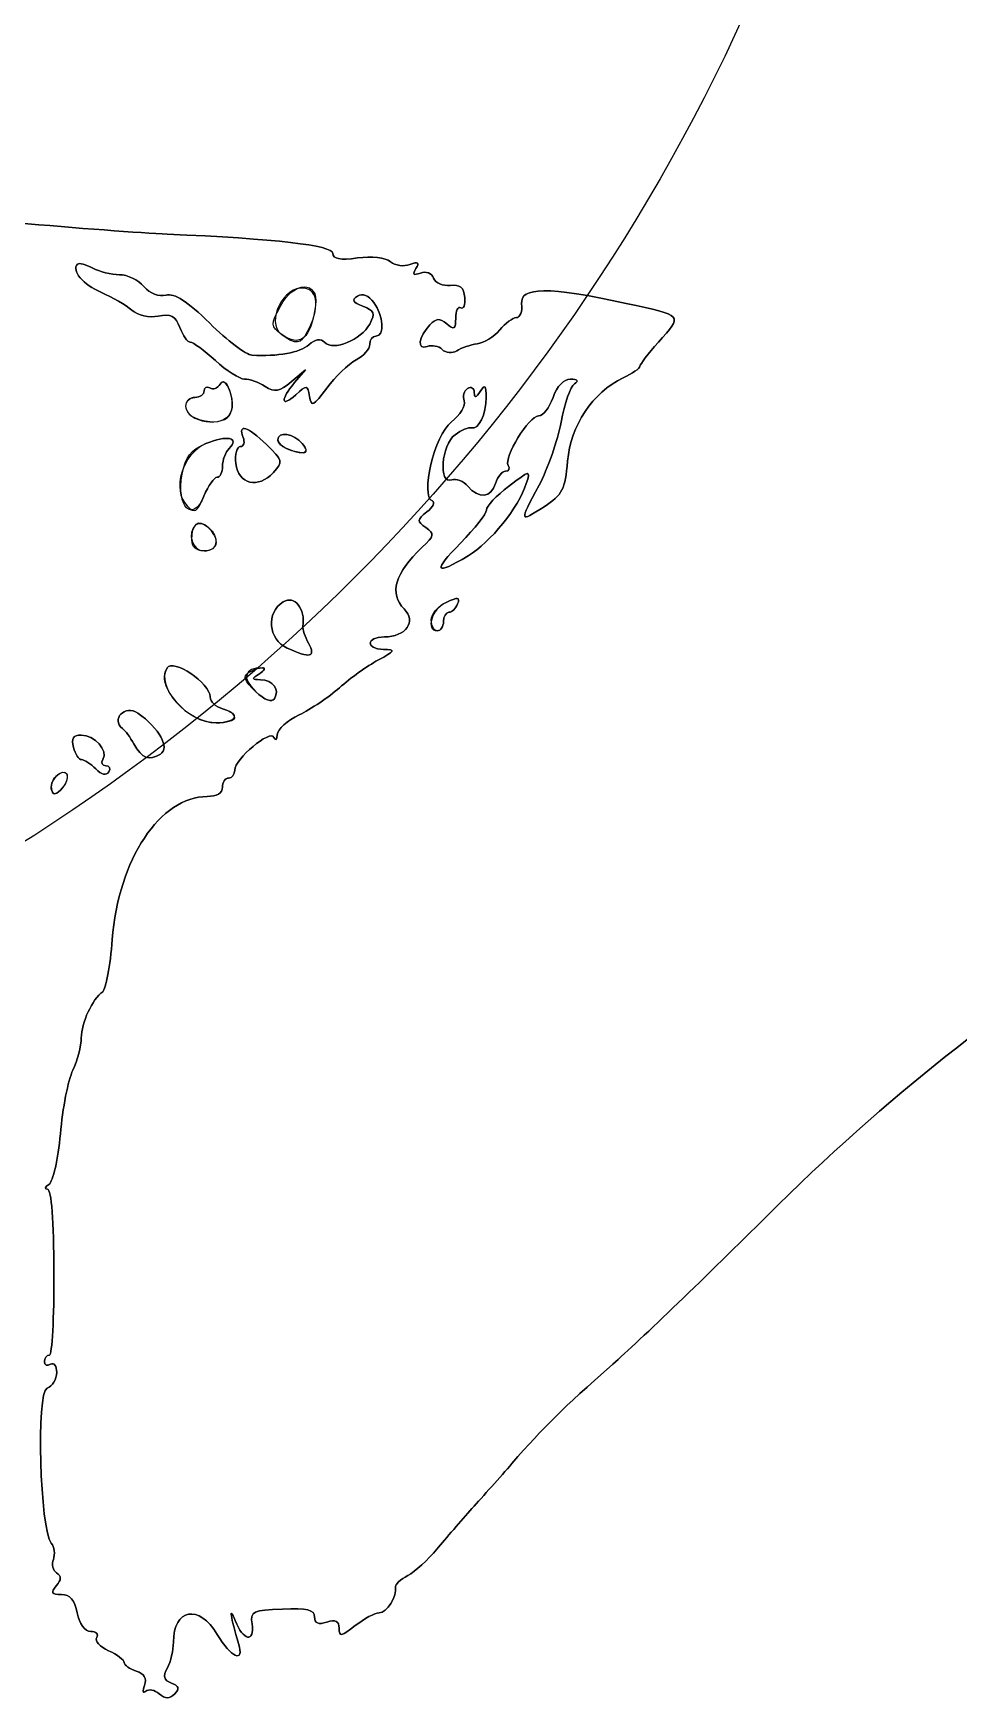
# Model space of a CAD drawing. Header units: millimetres. Extents: x -71.7 to 0.9, y 51.1 to 114.1.
# Drawn here: x -32.13 to -29.21, y 87.29 to 92.54 of the extents above; entities that cross this region are included whole.
import ezdxf

# ---------------------------------------------------------------- set-up
doc = ezdxf.new("R2010")
doc.units = ezdxf.units.MM
doc.layers.get('0').update_dxf_attribs({"linetype": 'CONTINUOUS'})

msp = doc.modelspace()

# ---------------------------------------------------------------- linework, layer by layer
for p, q in [((-31.2695, 91.4791), (-31.3141, 91.4412)), ((-31.3141, 91.4412), (-31.2695, 91.4791)), ((-31.3033, 91.4388), (-31.2695, 91.4791)), ((-31.2695, 91.4791), (-31.3033, 91.4388))]:
    msp.add_line(p, q)
msp.add_circle((-35.3564, 95.068), 6)
msp.add_circle((-35.3564, 95.068), 6)
for points in [[(-31.7047, 91.9067), (-31.7845, 91.91), (-31.9978, 91.9262), (-32.1786, 91.9424)], [(-32.1786, 91.9424), (-31.9978, 91.9262), (-31.7845, 91.91), (-31.7047, 91.9067)], [(-31.1825, 91.8461), (-31.1825, 91.8711), (-31.3655, 91.8924), (-31.7047, 91.9067)], [(-31.7047, 91.9067), (-31.3655, 91.8924), (-31.1825, 91.8711), (-31.1825, 91.8461)], [(-31.1052, 91.8316), (-31.1606, 91.8242), (-31.1825, 91.8283), (-31.1825, 91.8461)], [(-31.1825, 91.8461), (-31.1825, 91.8283), (-31.1606, 91.8242), (-31.1052, 91.8316)], [(-31.0013, 91.8198), (-31.0169, 91.8327), (-31.0602, 91.8377), (-31.1052, 91.8316)], [(-31.1052, 91.8316), (-31.0602, 91.8377), (-31.0169, 91.8327), (-31.0013, 91.8198)], [(-31.9123, 91.7227), (-31.9701, 91.7473), (-32.0075, 91.7921), (-31.9873, 91.8123)], [(-31.9873, 91.8123), (-32.0075, 91.7921), (-31.9701, 91.7473), (-31.9123, 91.7227)], [(-31.9873, 91.8123), (-31.9826, 91.8169), (-31.9612, 91.8113), (-31.9397, 91.7998)], [(-31.9397, 91.7998), (-31.9612, 91.8113), (-31.9826, 91.8169), (-31.9873, 91.8123)], [(-31.9397, 91.7998), (-31.9182, 91.7883), (-31.8803, 91.7789), (-31.8553, 91.7789)], [(-31.8553, 91.7789), (-31.8803, 91.7789), (-31.9182, 91.7883), (-31.9397, 91.7998)], [(-30.94, 91.8109), (-30.959, 91.8035), (-30.9866, 91.8076), (-31.0013, 91.8198)], [(-31.0013, 91.8198), (-30.9866, 91.8076), (-30.959, 91.8035), (-30.94, 91.8109)], [(-30.9213, 91.7982), (-30.9094, 91.8176), (-30.9141, 91.8208), (-30.94, 91.8109)], [(-30.94, 91.8109), (-30.9141, 91.8208), (-30.9094, 91.8176), (-30.9213, 91.7982)], [(-30.9067, 91.7841), (-30.9287, 91.7756), (-30.9328, 91.7796), (-30.9213, 91.7982)], [(-30.9213, 91.7982), (-30.9328, 91.7796), (-30.9287, 91.7756), (-30.9067, 91.7841)], [(-30.8655, 91.7681), (-30.8716, 91.784), (-30.8891, 91.7908), (-30.9067, 91.7841)], [(-30.9067, 91.7841), (-30.8891, 91.7908), (-30.8716, 91.784), (-30.8655, 91.7681)], [(-31.8553, 91.7789), (-31.8304, 91.7789), (-31.7957, 91.7621), (-31.7781, 91.7416)], [(-31.7781, 91.7416), (-31.7957, 91.7621), (-31.8304, 91.7789), (-31.8553, 91.7789)], [(-31.7781, 91.7416), (-31.7588, 91.7191), (-31.7314, 91.7083), (-31.7086, 91.7143)], [(-31.7086, 91.7143), (-31.7314, 91.7083), (-31.7588, 91.7191), (-31.7781, 91.7416)], [(-31.2732, 91.7366), (-31.3377, 91.7458), (-31.396, 91.6287), (-31.3454, 91.5917)], [(-31.348, 91.68), (-31.3069, 91.7595), (-31.2265, 91.7611), (-31.2376, 91.6822)], [(-31.2625, 91.5999), (-31.2239, 91.6724), (-31.2284, 91.7302), (-31.2732, 91.7366)], [(-30.8128, 91.7452), (-30.836, 91.7426), (-30.8597, 91.7529), (-30.8655, 91.7681)], [(-30.8655, 91.7681), (-30.8597, 91.7529), (-30.836, 91.7426), (-30.8128, 91.7452)], [(-30.7671, 91.7072), (-30.7698, 91.7387), (-30.7818, 91.7486), (-30.8128, 91.7452)], [(-30.8128, 91.7452), (-30.7818, 91.7486), (-30.7698, 91.7387), (-30.7671, 91.7072)], [(-30.2588, 91.6886), (-30.5043, 91.7418), (-30.5936, 91.7413), (-30.5879, 91.687)], [(-30.5879, 91.687), (-30.5936, 91.7413), (-30.5043, 91.7418), (-30.2588, 91.6886)], [(-31.8166, 91.6673), (-31.8348, 91.683), (-31.8779, 91.7079), (-31.9123, 91.7227)], [(-31.9123, 91.7227), (-31.8779, 91.7079), (-31.8348, 91.683), (-31.8166, 91.6673)], [(-31.7086, 91.7143), (-31.6817, 91.7213), (-31.6421, 91.6958), (-31.571, 91.6258)], [(-31.571, 91.6258), (-31.6421, 91.6958), (-31.6817, 91.7213), (-31.7086, 91.7143)], [(-31.3454, 91.5917), (-31.3785, 91.6159), (-31.3787, 91.6207), (-31.348, 91.68)], [(-31.2376, 91.6822), (-31.2526, 91.576), (-31.2858, 91.5481), (-31.3454, 91.5917)], [(-31.0882, 91.6793), (-31.1203, 91.6912), (-31.1246, 91.6991), (-31.1054, 91.711)], [(-31.1054, 91.711), (-31.1246, 91.6991), (-31.1203, 91.6912), (-31.0882, 91.6793)], [(-31.1054, 91.711), (-31.0892, 91.7211), (-31.0703, 91.7138), (-31.0538, 91.6911)], [(-31.0538, 91.6911), (-31.0703, 91.7138), (-31.0892, 91.7211), (-31.1054, 91.711)], [(-31.0667, 91.6235), (-31.0486, 91.6574), (-31.0519, 91.6659), (-31.0882, 91.6793)], [(-31.0882, 91.6793), (-31.0519, 91.6659), (-31.0486, 91.6574), (-31.0667, 91.6235)], [(-31.0538, 91.6911), (-31.0232, 91.6493), (-31.0191, 91.5854), (-31.047, 91.5854)], [(-31.047, 91.5854), (-31.0191, 91.5854), (-31.0232, 91.6493), (-31.0538, 91.6911)], [(-30.7956, 91.6423), (-30.7956, 91.6655), (-30.7884, 91.68), (-30.7795, 91.6746)], [(-30.7795, 91.6746), (-30.7884, 91.68), (-30.7956, 91.6655), (-30.7956, 91.6423)], [(-30.7795, 91.6746), (-30.7707, 91.6691), (-30.7651, 91.6838), (-30.7671, 91.7072)], [(-30.7671, 91.7072), (-30.7651, 91.6838), (-30.7707, 91.6691), (-30.7795, 91.6746)], [(-30.5879, 91.687), (-30.5853, 91.6631), (-30.5926, 91.6435), (-30.6041, 91.6435)], [(-30.6041, 91.6435), (-30.5926, 91.6435), (-30.5853, 91.6631), (-30.5879, 91.687)], [(-30.1572, 91.5662), (-30.0798, 91.6529), (-30.0769, 91.6493), (-30.2588, 91.6886)], [(-30.2588, 91.6886), (-30.0769, 91.6493), (-30.0798, 91.6529), (-30.1572, 91.5662)], [(-31.733, 91.6484), (-31.7624, 91.6427), (-31.7973, 91.6506), (-31.8166, 91.6673)], [(-31.8166, 91.6673), (-31.7973, 91.6506), (-31.7624, 91.6427), (-31.733, 91.6484)], [(-31.6651, 91.6121), (-31.6789, 91.6485), (-31.693, 91.656), (-31.733, 91.6484)], [(-31.733, 91.6484), (-31.693, 91.656), (-31.6789, 91.6485), (-31.6651, 91.6121)], [(-31.571, 91.6258), (-31.516, 91.5717), (-31.4562, 91.5265), (-31.438, 91.5254)], [(-31.438, 91.5254), (-31.4562, 91.5265), (-31.516, 91.5717), (-31.571, 91.6258)], [(-31.2085, 91.5652), (-31.1808, 91.5374), (-31.0935, 91.5733), (-31.0667, 91.6235)], [(-31.0667, 91.6235), (-31.0935, 91.5733), (-31.1808, 91.5374), (-31.2085, 91.5652)], [(-30.8772, 91.6208), (-30.8576, 91.6419), (-30.8467, 91.6425), (-30.8241, 91.6237)], [(-30.8241, 91.6237), (-30.8467, 91.6425), (-30.8576, 91.6419), (-30.8772, 91.6208)], [(-30.8241, 91.6237), (-30.8004, 91.6041), (-30.7956, 91.6073), (-30.7956, 91.6423)], [(-30.7956, 91.6423), (-30.7956, 91.6073), (-30.8004, 91.6041), (-30.8241, 91.6237)], [(-30.6041, 91.6435), (-30.6156, 91.6435), (-30.6394, 91.6261), (-30.6571, 91.6049)], [(-30.6571, 91.6049), (-30.6394, 91.6261), (-30.6156, 91.6435), (-30.6041, 91.6435)], [(-31.6321, 91.5662), (-31.6406, 91.5662), (-31.6555, 91.5868), (-31.6651, 91.6121)], [(-31.6651, 91.6121), (-31.6555, 91.5868), (-31.6406, 91.5662), (-31.6321, 91.5662)], [(-31.3454, 91.5917), (-31.2992, 91.5579), (-31.2841, 91.5594), (-31.2625, 91.5999)], [(-31.2586, 91.5579), (-31.2379, 91.5764), (-31.222, 91.5787), (-31.2085, 91.5652)], [(-31.2085, 91.5652), (-31.222, 91.5787), (-31.2379, 91.5764), (-31.2586, 91.5579)], [(-31.047, 91.5854), (-31.0577, 91.5854), (-31.0664, 91.5739), (-31.0664, 91.5597)], [(-31.0664, 91.5597), (-31.0664, 91.5739), (-31.0577, 91.5854), (-31.047, 91.5854)], [(-30.8857, 91.5526), (-30.9185, 91.5401), (-30.9132, 91.5821), (-30.8772, 91.6208)], [(-30.8772, 91.6208), (-30.9132, 91.5821), (-30.9185, 91.5401), (-30.8857, 91.5526)], [(-30.6571, 91.6049), (-30.6747, 91.5837), (-30.7066, 91.5639), (-30.7279, 91.5609)], [(-30.7279, 91.5609), (-30.7066, 91.5639), (-30.6747, 91.5837), (-30.6571, 91.6049)], [(-31.5531, 91.5081), (-31.588, 91.5401), (-31.6236, 91.5662), (-31.6321, 91.5662)], [(-31.6321, 91.5662), (-31.6236, 91.5662), (-31.588, 91.5401), (-31.5531, 91.5081)], [(-31.438, 91.5254), (-31.3566, 91.5203), (-31.2864, 91.5331), (-31.2586, 91.5579)], [(-31.2586, 91.5579), (-31.2864, 91.5331), (-31.3566, 91.5203), (-31.438, 91.5254)], [(-31.0664, 91.5597), (-31.0664, 91.5456), (-31.0859, 91.5233), (-31.1099, 91.5103)], [(-31.1099, 91.5103), (-31.0859, 91.5233), (-31.0664, 91.5456), (-31.0664, 91.5597)], [(-30.8383, 91.5431), (-30.8493, 91.5541), (-30.8707, 91.5583), (-30.8857, 91.5526)], [(-30.8857, 91.5526), (-30.8707, 91.5583), (-30.8493, 91.5541), (-30.8383, 91.5431)], [(-30.7924, 91.5392), (-30.8072, 91.53), (-30.8269, 91.5317), (-30.8383, 91.5431)], [(-30.8383, 91.5431), (-30.8269, 91.5317), (-30.8072, 91.53), (-30.7924, 91.5392)], [(-30.7279, 91.5609), (-30.7491, 91.5579), (-30.7782, 91.5481), (-30.7924, 91.5392)], [(-30.7924, 91.5392), (-30.7782, 91.5481), (-30.7491, 91.5579), (-30.7279, 91.5609)], [(-30.2153, 91.49), (-30.2153, 91.4961), (-30.1892, 91.5304), (-30.1572, 91.5662)], [(-30.1572, 91.5662), (-30.1892, 91.5304), (-30.2153, 91.4961), (-30.2153, 91.49)], [(-31.4615, 91.45), (-31.4769, 91.45), (-31.5181, 91.4762), (-31.5531, 91.5081)], [(-31.5531, 91.5081), (-31.5181, 91.4762), (-31.4769, 91.45), (-31.4615, 91.45)], [(-31.1099, 91.5103), (-31.1339, 91.4972), (-31.1752, 91.4573), (-31.2017, 91.4215)], [(-31.2017, 91.4215), (-31.1752, 91.4573), (-31.1339, 91.4972), (-31.1099, 91.5103)], [(-30.2685, 91.4536), (-30.2392, 91.4675), (-30.2153, 91.4838), (-30.2153, 91.49)], [(-30.2153, 91.49), (-30.2153, 91.4838), (-30.2392, 91.4675), (-30.2685, 91.4536)], [(-31.5087, 91.4146), (-31.4787, 91.3336), (-31.5283, 91.2928), (-31.616, 91.3264)], [(-31.5886, 91.4125), (-31.5886, 91.4238), (-31.5806, 91.428), (-31.5707, 91.4219)], [(-31.5707, 91.4219), (-31.5806, 91.428), (-31.5886, 91.4238), (-31.5886, 91.4125)], [(-31.5707, 91.4219), (-31.5607, 91.4157), (-31.5462, 91.4211), (-31.5384, 91.4337)], [(-31.5384, 91.4337), (-31.5462, 91.4211), (-31.5607, 91.4157), (-31.5707, 91.4219)], [(-31.5384, 91.4337), (-31.5289, 91.4492), (-31.5191, 91.443), (-31.5087, 91.4146)], [(-31.5043, 91.3437), (-31.489, 91.3834), (-31.5197, 91.4641), (-31.5384, 91.4337)], [(-31.396, 91.4268), (-31.4165, 91.4396), (-31.446, 91.45), (-31.4615, 91.45)], [(-31.4615, 91.45), (-31.446, 91.45), (-31.4165, 91.4396), (-31.396, 91.4268)], [(-31.3141, 91.4412), (-31.3509, 91.41), (-31.3652, 91.4075), (-31.396, 91.4268)], [(-31.396, 91.4268), (-31.3652, 91.4075), (-31.3509, 91.41), (-31.3141, 91.4412)], [(-31.3, 91.4003), (-31.3465, 91.3583), (-31.3487, 91.3849), (-31.3033, 91.4388)], [(-31.3033, 91.4388), (-31.3487, 91.3849), (-31.3465, 91.3583), (-31.3, 91.4003)], [(-31.2565, 91.3951), (-31.2626, 91.4321), (-31.2646, 91.4324), (-31.3, 91.4003)], [(-31.3, 91.4003), (-31.2646, 91.4324), (-31.2626, 91.4321), (-31.2565, 91.3951)], [(-31.2017, 91.4215), (-31.2442, 91.3644), (-31.2509, 91.3612), (-31.2565, 91.3951)], [(-31.2565, 91.3951), (-31.2509, 91.3612), (-31.2442, 91.3644), (-31.2017, 91.4215)], [(-30.7688, 91.3811), (-30.7743, 91.3956), (-30.7696, 91.4132), (-30.7582, 91.4203)], [(-30.7582, 91.4203), (-30.7696, 91.4132), (-30.7743, 91.3956), (-30.7688, 91.3811)], [(-30.7582, 91.4203), (-30.7468, 91.4272), (-30.7374, 91.4216), (-30.7372, 91.4077)], [(-30.7372, 91.4077), (-30.7374, 91.4216), (-30.7468, 91.4272), (-30.7582, 91.4203)], [(-30.7182, 91.4113), (-30.7034, 91.4344), (-30.6994, 91.4303), (-30.6994, 91.3921)], [(-30.6994, 91.3921), (-30.6994, 91.4303), (-30.7034, 91.4344), (-30.7182, 91.4113)], [(-30.489, 91.3921), (-30.4765, 91.4278), (-30.4554, 91.45), (-30.4339, 91.4497)], [(-30.4339, 91.4497), (-30.4554, 91.45), (-30.4765, 91.4278), (-30.489, 91.3921)], [(-30.4214, 91.4352), (-30.4336, 91.4275), (-30.4526, 91.3732), (-30.4635, 91.3147)], [(-30.4635, 91.3147), (-30.4526, 91.3732), (-30.4336, 91.4275), (-30.4214, 91.4352)], [(-30.4432, 91.1914), (-30.4339, 91.3031), (-30.3639, 91.4082), (-30.2685, 91.4536)], [(-30.2685, 91.4536), (-30.3639, 91.4082), (-30.4339, 91.3031), (-30.4432, 91.1914)], [(-30.4339, 91.4497), (-30.4116, 91.4496), (-30.4071, 91.4444), (-30.4214, 91.4352)], [(-30.4214, 91.4352), (-30.4071, 91.4444), (-30.4116, 91.4496), (-30.4339, 91.4497)], [(-31.6177, 91.3921), (-31.6336, 91.3921), (-31.6467, 91.3799), (-31.6467, 91.3651)], [(-31.6467, 91.3651), (-31.6467, 91.3131), (-31.5231, 91.2945), (-31.5043, 91.3437)], [(-31.616, 91.3264), (-31.655, 91.3413), (-31.6562, 91.3921), (-31.6177, 91.3921)], [(-31.6177, 91.3921), (-31.6017, 91.3921), (-31.5886, 91.4013), (-31.5886, 91.4125)], [(-31.5886, 91.4125), (-31.5886, 91.4013), (-31.6017, 91.3921), (-31.6177, 91.3921)], [(-30.8097, 91.3146), (-30.7816, 91.3367), (-30.7632, 91.3667), (-30.7688, 91.3811)], [(-30.7688, 91.3811), (-30.7632, 91.3667), (-30.7816, 91.3367), (-30.8097, 91.3146)], [(-30.6994, 91.3921), (-30.6994, 91.3391), (-30.7239, 91.2895), (-30.7466, 91.2965)], [(-30.7466, 91.2965), (-30.7239, 91.2895), (-30.6994, 91.3391), (-30.6994, 91.3921)], [(-30.7372, 91.4077), (-30.737, 91.3893), (-30.7318, 91.3903), (-30.7182, 91.4113)], [(-30.7182, 91.4113), (-30.7318, 91.3903), (-30.737, 91.3893), (-30.7372, 91.4077)], [(-30.5344, 91.334), (-30.5205, 91.334), (-30.5001, 91.3601), (-30.489, 91.3921)], [(-30.489, 91.3921), (-30.5001, 91.3601), (-30.5205, 91.334), (-30.5344, 91.334)], [(-30.8693, 91.0661), (-30.9086, 91.0811), (-30.8625, 91.273), (-30.8097, 91.3146)], [(-30.8097, 91.3146), (-30.8625, 91.273), (-30.9086, 91.0811), (-30.8693, 91.0661)], [(-30.6302, 91.1777), (-30.6457, 91.2027), (-30.5651, 91.334), (-30.5344, 91.334)], [(-30.5344, 91.334), (-30.5651, 91.334), (-30.6457, 91.2027), (-30.6302, 91.1777)], [(-30.4635, 91.3147), (-30.4745, 91.2561), (-30.5058, 91.1665), (-30.5331, 91.1154)], [(-30.5331, 91.1154), (-30.5058, 91.1665), (-30.4745, 91.2561), (-30.4635, 91.3147)], [(-31.5829, 91.2466), (-31.5168, 91.2744), (-31.4751, 91.2657), (-31.5096, 91.2313)], [(-31.5096, 91.2313), (-31.4751, 91.2657), (-31.5168, 91.2744), (-31.5829, 91.2466)], [(-31.4744, 91.2373), (-31.4635, 91.2373), (-31.4595, 91.2503), (-31.4656, 91.2663)], [(-31.4656, 91.2663), (-31.4595, 91.2503), (-31.4635, 91.2373), (-31.4744, 91.2373)], [(-31.4656, 91.2663), (-31.4826, 91.3106), (-31.4516, 91.3011), (-31.3916, 91.2435)], [(-31.3916, 91.2435), (-31.4516, 91.3011), (-31.4826, 91.3106), (-31.4656, 91.2663)], [(-31.3566, 91.2587), (-31.3566, 91.2864), (-31.3054, 91.2786), (-31.2791, 91.2469)], [(-31.2791, 91.2469), (-31.3054, 91.2786), (-31.3566, 91.2864), (-31.3566, 91.2587)], [(-31.3259, 91.2297), (-31.3427, 91.2362), (-31.3566, 91.2492), (-31.3566, 91.2587)], [(-31.3566, 91.2587), (-31.3566, 91.2409), (-31.3107, 91.218), (-31.2752, 91.218)], [(-30.7976, 91.2745), (-30.8413, 91.243), (-30.8509, 91.1161), (-30.8083, 91.1324)], [(-30.8083, 91.1324), (-30.8509, 91.1161), (-30.8413, 91.243), (-30.7976, 91.2745)], [(-30.7466, 91.2965), (-30.7545, 91.2989), (-30.7775, 91.289), (-30.7976, 91.2745)], [(-30.7976, 91.2745), (-30.7775, 91.289), (-30.7545, 91.2989), (-30.7466, 91.2965)], [(-31.5829, 91.2466), (-31.657, 91.2154), (-31.692, 91.1002), (-31.6423, 91.0506)], [(-31.6577, 91.15), (-31.6473, 91.2054), (-31.631, 91.2264), (-31.5829, 91.2466)], [(-31.5096, 91.2313), (-31.5211, 91.2197), (-31.5306, 91.1946), (-31.5306, 91.1754)], [(-31.5306, 91.1754), (-31.5306, 91.1946), (-31.5211, 91.2197), (-31.5096, 91.2313)], [(-31.4884, 91.1841), (-31.4917, 91.2134), (-31.4855, 91.2373), (-31.4744, 91.2373)], [(-31.4744, 91.2373), (-31.4855, 91.2373), (-31.4917, 91.2134), (-31.4884, 91.1841)], [(-31.3916, 91.2435), (-31.3404, 91.1944), (-31.3392, 91.1897), (-31.3701, 91.1556)], [(-31.3701, 91.1556), (-31.3392, 91.1897), (-31.3404, 91.1944), (-31.3916, 91.2435)], [(-31.2791, 91.2469), (-31.2537, 91.2162), (-31.2725, 91.2092), (-31.3259, 91.2297)], [(-31.2752, 91.218), (-31.263, 91.218), (-31.2646, 91.2294), (-31.2791, 91.2469)], [(-31.5306, 91.1754), (-31.5306, 91.1562), (-31.5382, 91.1406), (-31.5476, 91.1406)], [(-31.5476, 91.1406), (-31.5382, 91.1406), (-31.5306, 91.1562), (-31.5306, 91.1754)], [(-31.3701, 91.1556), (-31.4175, 91.1033), (-31.4808, 91.1185), (-31.4884, 91.1841)], [(-31.4884, 91.1841), (-31.4808, 91.1185), (-31.4175, 91.1033), (-31.3701, 91.1556)], [(-30.6698, 91.1212), (-30.6631, 91.1425), (-30.6489, 91.1599), (-30.6384, 91.1599)], [(-30.6384, 91.1599), (-30.6489, 91.1599), (-30.6631, 91.1425), (-30.6698, 91.1212)], [(-30.6384, 91.1599), (-30.6278, 91.1599), (-30.6242, 91.168), (-30.6302, 91.1777)], [(-30.6302, 91.1777), (-30.6242, 91.168), (-30.6278, 91.1599), (-30.6384, 91.1599)], [(-30.5732, 91.121), (-30.5595, 91.164), (-30.5609, 91.1638), (-30.629, 91.1119)], [(-30.629, 91.1119), (-30.5609, 91.1638), (-30.5595, 91.164), (-30.5732, 91.121)], [(-30.5171, 91.0479), (-30.4591, 91.0859), (-30.4505, 91.1026), (-30.4432, 91.1914)], [(-30.4432, 91.1914), (-30.4505, 91.1026), (-30.4591, 91.0859), (-30.5171, 91.0479)], [(-31.5892, 91.0813), (-31.6249, 90.995), (-31.6769, 91.0472), (-31.6577, 91.15)], [(-31.5476, 91.1406), (-31.557, 91.1406), (-31.5756, 91.1139), (-31.5892, 91.0813)], [(-31.5892, 91.0813), (-31.5756, 91.1139), (-31.557, 91.1406), (-31.5476, 91.1406)], [(-30.8083, 91.1324), (-30.794, 91.1379), (-30.7712, 91.1289), (-30.7576, 91.1125)], [(-30.7576, 91.1125), (-30.7712, 91.1289), (-30.794, 91.1379), (-30.8083, 91.1324)], [(-30.7576, 91.1125), (-30.7233, 91.0712), (-30.6845, 91.0751), (-30.6698, 91.1212)], [(-30.6698, 91.1212), (-30.6845, 91.0751), (-30.7233, 91.0712), (-30.7576, 91.1125)], [(-30.7569, 90.8927), (-30.6861, 90.935), (-30.5972, 91.0456), (-30.5732, 91.121)], [(-30.5732, 91.121), (-30.5972, 91.0456), (-30.6861, 90.935), (-30.7569, 90.8927)], [(-30.629, 91.1119), (-30.6674, 91.0826), (-30.6988, 91.0491), (-30.6988, 91.0374)], [(-30.6988, 91.0374), (-30.6988, 91.0491), (-30.6674, 91.0826), (-30.629, 91.1119)], [(-30.5331, 91.1154), (-30.5962, 90.9975), (-30.5958, 90.9963), (-30.5171, 91.0479)], [(-30.5171, 91.0479), (-30.5958, 90.9963), (-30.5962, 90.9975), (-30.5331, 91.1154)], [(-31.6423, 91.0506), (-31.6171, 91.0253), (-31.6108, 91.0289), (-31.5892, 91.0813)], [(-30.8864, 91.0315), (-30.8672, 91.0468), (-30.8596, 91.0623), (-30.8693, 91.0661)], [(-30.8693, 91.0661), (-30.8596, 91.0623), (-30.8672, 91.0468), (-30.8864, 91.0315)], [(-31.6273, 90.9439), (-31.6273, 90.9931), (-31.6067, 91.0089), (-31.5759, 90.9833)], [(-31.5499, 90.9351), (-31.5499, 90.9679), (-31.5971, 91.0096), (-31.6146, 90.9921)], [(-30.8899, 90.9819), (-30.9186, 91.002), (-30.9183, 91.0062), (-30.8864, 91.0315)], [(-30.8864, 91.0315), (-30.9183, 91.0062), (-30.9186, 91.002), (-30.8899, 90.9819)], [(-30.6988, 91.0374), (-30.6988, 91.0258), (-30.7355, 90.979), (-30.7802, 90.9334)], [(-30.7802, 90.9334), (-30.7355, 90.979), (-30.6988, 91.0258), (-30.6988, 91.0374)], [(-31.6146, 90.9921), (-31.6433, 90.9634), (-31.6263, 90.9084), (-31.5886, 90.9084)], [(-31.5886, 90.9084), (-31.6133, 90.9084), (-31.6273, 90.9213), (-31.6273, 90.9439)], [(-31.5759, 90.9833), (-31.5372, 90.9512), (-31.5445, 90.9084), (-31.5886, 90.9084)], [(-30.9015, 90.9198), (-30.8627, 90.9561), (-30.8615, 90.9623), (-30.8899, 90.9819)], [(-30.8899, 90.9819), (-30.8615, 90.9623), (-30.8627, 90.9561), (-30.9015, 90.9198)], [(-31.5886, 90.9084), (-31.5674, 90.9084), (-31.5499, 90.9204), (-31.5499, 90.9351)], [(-30.9581, 90.7255), (-31.0064, 90.7738), (-30.9873, 90.8392), (-30.9015, 90.9198)], [(-30.9015, 90.9198), (-30.9873, 90.8392), (-31.0064, 90.7738), (-30.9581, 90.7255)], [(-30.7802, 90.9334), (-30.8692, 90.8428), (-30.8618, 90.8299), (-30.7569, 90.8927)], [(-30.7569, 90.8927), (-30.8618, 90.8299), (-30.8692, 90.8428), (-30.7802, 90.9334)], [(-31.3266, 90.6021), (-31.3868, 90.6295), (-31.3941, 90.7137), (-31.3391, 90.748)], [(-31.3391, 90.748), (-31.3941, 90.7137), (-31.3868, 90.6295), (-31.3266, 90.6021)], [(-31.3391, 90.748), (-31.3039, 90.7701), (-31.2688, 90.7261), (-31.2773, 90.6707)], [(-31.2773, 90.6707), (-31.2688, 90.7261), (-31.3039, 90.7701), (-31.3391, 90.748)], [(-30.826, 90.7463), (-30.8713, 90.7253), (-30.8924, 90.657), (-30.8536, 90.657)], [(-30.8728, 90.6909), (-30.8727, 90.7095), (-30.8516, 90.7344), (-30.826, 90.7463)], [(-30.7896, 90.7415), (-30.7814, 90.7628), (-30.7884, 90.7638), (-30.826, 90.7463)], [(-30.826, 90.7463), (-30.7884, 90.7638), (-30.7814, 90.7628), (-30.7896, 90.7415)], [(-30.817, 90.715), (-30.8075, 90.715), (-30.7951, 90.7269), (-30.7896, 90.7415)], [(-30.7896, 90.7415), (-30.7951, 90.7269), (-30.8075, 90.715), (-30.817, 90.715)], [(-31.0204, 90.6377), (-30.9528, 90.6377), (-30.9185, 90.686), (-30.9581, 90.7255)], [(-30.9581, 90.7255), (-30.9185, 90.686), (-30.9528, 90.6377), (-31.0204, 90.6377)], [(-30.8536, 90.657), (-30.8642, 90.657), (-30.8728, 90.6722), (-30.8728, 90.6909)], [(-30.8536, 90.657), (-30.843, 90.657), (-30.8343, 90.6701), (-30.8343, 90.686)], [(-30.8343, 90.686), (-30.8343, 90.6701), (-30.843, 90.657), (-30.8536, 90.657)], [(-30.8343, 90.686), (-30.8343, 90.7019), (-30.8265, 90.715), (-30.817, 90.715)], [(-30.817, 90.715), (-30.8265, 90.715), (-30.8343, 90.7019), (-30.8343, 90.686)], [(-31.2773, 90.6707), (-31.2786, 90.6623), (-31.2705, 90.6384), (-31.2594, 90.6175)], [(-31.2594, 90.6175), (-31.2705, 90.6384), (-31.2786, 90.6623), (-31.2773, 90.6707)], [(-31.0228, 90.5982), (-31.0813, 90.5993), (-31.0789, 90.6377), (-31.0204, 90.6377)], [(-31.0204, 90.6377), (-31.0789, 90.6377), (-31.0813, 90.5993), (-31.0228, 90.5982)], [(-31.2594, 90.6175), (-31.2358, 90.5734), (-31.2543, 90.5691), (-31.3266, 90.6021)], [(-31.3266, 90.6021), (-31.2543, 90.5691), (-31.2358, 90.5734), (-31.2594, 90.6175)], [(-31.0406, 90.5643), (-30.9863, 90.5936), (-30.9843, 90.5974), (-31.0228, 90.5982)], [(-31.0228, 90.5982), (-30.9843, 90.5974), (-30.9863, 90.5936), (-31.0406, 90.5643)], [(-31.6544, 90.4104), (-31.7085, 90.463), (-31.7257, 90.507), (-31.7052, 90.5401)], [(-31.7052, 90.5401), (-31.7421, 90.4803), (-31.641, 90.3668), (-31.5508, 90.3668)], [(-31.7052, 90.5401), (-31.6865, 90.5705), (-31.5693, 90.4914), (-31.5693, 90.4484)], [(-31.5693, 90.4484), (-31.5693, 90.4914), (-31.6865, 90.5705), (-31.7052, 90.5401)], [(-31.4264, 90.4656), (-31.4611, 90.4983), (-31.4668, 90.5133), (-31.4486, 90.5249)], [(-31.4049, 90.5404), (-31.4621, 90.5404), (-31.4715, 90.508), (-31.4264, 90.4656)], [(-31.4486, 90.5249), (-31.4352, 90.5334), (-31.4155, 90.5404), (-31.4049, 90.5404)], [(-31.4049, 90.5404), (-31.3943, 90.5404), (-31.3986, 90.5319), (-31.4145, 90.5216)], [(-31.4145, 90.5216), (-31.3986, 90.5319), (-31.3943, 90.5404), (-31.4049, 90.5404)], [(-31.162, 90.4775), (-31.1289, 90.5071), (-31.0743, 90.5461), (-31.0406, 90.5643)], [(-31.0406, 90.5643), (-31.0743, 90.5461), (-31.1289, 90.5071), (-31.162, 90.4775)], [(-31.4145, 90.5216), (-31.4396, 90.5054), (-31.439, 90.5028), (-31.4108, 90.5026)], [(-31.4108, 90.5026), (-31.439, 90.5028), (-31.4396, 90.5054), (-31.4145, 90.5216)], [(-31.4108, 90.5026), (-31.3717, 90.5022), (-31.3493, 90.4716), (-31.3671, 90.4428)], [(-31.3671, 90.4428), (-31.3493, 90.4716), (-31.3717, 90.5022), (-31.4108, 90.5026)], [(-31.2892, 90.3918), (-31.2522, 90.4094), (-31.1949, 90.4481), (-31.162, 90.4775)], [(-31.162, 90.4775), (-31.1949, 90.4481), (-31.2522, 90.4094), (-31.2892, 90.3918)], [(-31.5693, 90.4484), (-31.5693, 90.4335), (-31.5519, 90.4167), (-31.5306, 90.4111)], [(-31.5306, 90.4111), (-31.5519, 90.4167), (-31.5693, 90.4335), (-31.5693, 90.4484)], [(-31.3671, 90.4428), (-31.3753, 90.4295), (-31.3967, 90.4377), (-31.4264, 90.4656)], [(-31.4264, 90.4656), (-31.3967, 90.4377), (-31.3753, 90.4295), (-31.3671, 90.4428)], [(-31.8456, 90.3491), (-31.884, 90.3775), (-31.837, 90.4249), (-31.7977, 90.3974)], [(-31.7977, 90.3974), (-31.837, 90.4249), (-31.884, 90.3775), (-31.8456, 90.3491)], [(-31.7977, 90.3974), (-31.7293, 90.3495), (-31.6953, 90.2879), (-31.7263, 90.2684)], [(-31.7263, 90.2684), (-31.6953, 90.2879), (-31.7293, 90.3495), (-31.7977, 90.3974)], [(-31.5508, 90.3668), (-31.5857, 90.3668), (-31.6279, 90.3846), (-31.6544, 90.4104)], [(-31.5306, 90.4111), (-31.4714, 90.3957), (-31.4846, 90.3668), (-31.5508, 90.3668)], [(-31.5508, 90.3668), (-31.5184, 90.3668), (-31.4919, 90.3746), (-31.4919, 90.3839)], [(-31.4919, 90.3839), (-31.4919, 90.3933), (-31.5093, 90.4056), (-31.5306, 90.4111)], [(-31.358, 90.3294), (-31.3572, 90.3461), (-31.3262, 90.3741), (-31.2892, 90.3918)], [(-31.2892, 90.3918), (-31.3262, 90.3741), (-31.3572, 90.3461), (-31.358, 90.3294)], [(-32.0005, 90.2895), (-32.0078, 90.3175), (-32.0011, 90.3282), (-31.976, 90.3282)], [(-31.976, 90.3282), (-32.0011, 90.3282), (-32.0078, 90.3175), (-32.0005, 90.2895)], [(-31.976, 90.3282), (-31.934, 90.3282), (-31.8901, 90.2793), (-31.9073, 90.2516)], [(-31.9073, 90.2516), (-31.8901, 90.2793), (-31.934, 90.3282), (-31.976, 90.3282)], [(-31.8097, 90.3003), (-31.8211, 90.321), (-31.8373, 90.3429), (-31.8456, 90.3491)], [(-31.8456, 90.3491), (-31.8373, 90.3429), (-31.8211, 90.321), (-31.8097, 90.3003)], [(-31.4919, 90.2175), (-31.4919, 90.2533), (-31.3794, 90.3475), (-31.3685, 90.3209)], [(-31.3685, 90.3209), (-31.3794, 90.3475), (-31.4919, 90.2533), (-31.4919, 90.2175)], [(-31.3685, 90.3209), (-31.3636, 90.3089), (-31.3589, 90.3127), (-31.358, 90.3294)], [(-31.358, 90.3294), (-31.3589, 90.3127), (-31.3636, 90.3089), (-31.3685, 90.3209)], [(-31.9747, 90.2508), (-31.9833, 90.2508), (-31.9949, 90.2682), (-32.0005, 90.2895)], [(-32.0005, 90.2895), (-31.9949, 90.2682), (-31.9833, 90.2508), (-31.9747, 90.2508)], [(-31.7263, 90.2684), (-31.7617, 90.2459), (-31.7845, 90.2547), (-31.8097, 90.3003)], [(-31.8097, 90.3003), (-31.7845, 90.2547), (-31.7617, 90.2459), (-31.7263, 90.2684)], [(-32.0214, 90.2065), (-32.0395, 90.2245), (-32.0781, 90.1815), (-32.0689, 90.1536)], [(-32.0554, 90.198), (-32.0232, 90.2302), (-32.0049, 90.1982), (-32.0349, 90.1621)], [(-31.9297, 90.2216), (-31.9458, 90.2376), (-31.966, 90.2508), (-31.9747, 90.2508)], [(-31.9747, 90.2508), (-31.966, 90.2508), (-31.9458, 90.2376), (-31.9297, 90.2216)], [(-31.8886, 90.2119), (-31.896, 90.1999), (-31.9117, 90.2036), (-31.9297, 90.2216)], [(-31.9297, 90.2216), (-31.9117, 90.2036), (-31.896, 90.1999), (-31.8886, 90.2119)], [(-31.9073, 90.2516), (-31.9141, 90.2406), (-31.91, 90.2314), (-31.8981, 90.2314)], [(-31.8981, 90.2314), (-31.91, 90.2314), (-31.9141, 90.2406), (-31.9073, 90.2516)], [(-31.8981, 90.2314), (-31.8863, 90.2314), (-31.8819, 90.2227), (-31.8886, 90.2119)], [(-31.8886, 90.2119), (-31.8819, 90.2227), (-31.8863, 90.2314), (-31.8981, 90.2314)], [(-31.5113, 90.1927), (-31.5006, 90.1927), (-31.4919, 90.2039), (-31.4919, 90.2175)], [(-31.4919, 90.2175), (-31.4919, 90.2039), (-31.5006, 90.1927), (-31.5113, 90.1927)], [(-32.0689, 90.1536), (-32.0731, 90.1664), (-32.067, 90.1863), (-32.0554, 90.198)], [(-32.0349, 90.1621), (-32.0531, 90.1403), (-32.0635, 90.1377), (-32.0689, 90.1536)], [(-32.0689, 90.1536), (-32.0635, 90.1377), (-32.0531, 90.1403), (-32.0349, 90.1621)], [(-32.0349, 90.1621), (-32.0205, 90.1794), (-32.0144, 90.1994), (-32.0214, 90.2065)], [(-31.5787, 90.1347), (-31.5488, 90.1347), (-31.5306, 90.1457), (-31.5306, 90.1638)], [(-31.5306, 90.1638), (-31.5306, 90.1457), (-31.5488, 90.1347), (-31.5787, 90.1347)], [(-31.5306, 90.1638), (-31.5306, 90.1797), (-31.5219, 90.1927), (-31.5113, 90.1927)], [(-31.5113, 90.1927), (-31.5219, 90.1927), (-31.5306, 90.1797), (-31.5306, 90.1638)], [(-31.8778, 89.684), (-31.8589, 89.9361), (-31.727, 90.1347), (-31.5787, 90.1347)], [(-31.5787, 90.1347), (-31.727, 90.1347), (-31.8589, 89.9361), (-31.8778, 89.684)], [(-31.9082, 89.5196), (-31.8977, 89.5271), (-31.8841, 89.6011), (-31.8778, 89.684)], [(-31.8778, 89.684), (-31.8841, 89.6011), (-31.8977, 89.5271), (-31.9082, 89.5196)], [(-28.79, 89.6242), (-29.0208, 89.5175), (-29.4465, 89.1806), (-29.8142, 88.8137)], [(-29.8142, 88.8137), (-29.4465, 89.1806), (-29.0208, 89.5175), (-28.79, 89.6242)], [(-31.9755, 89.3739), (-31.9755, 89.4214), (-31.9409, 89.4962), (-31.9082, 89.5196)], [(-31.9082, 89.5196), (-31.9409, 89.4962), (-31.9755, 89.4214), (-31.9755, 89.3739)], [(-32.0023, 89.2721), (-31.9876, 89.303), (-31.9755, 89.3488), (-31.9755, 89.3739)], [(-31.9755, 89.3739), (-31.9755, 89.3488), (-31.9876, 89.303), (-32.0023, 89.2721)], [(-32.0415, 89.0717), (-32.0346, 89.151), (-32.017, 89.2412), (-32.0023, 89.2721)], [(-32.0023, 89.2721), (-32.017, 89.2412), (-32.0346, 89.151), (-32.0415, 89.0717)], [(-32.0776, 88.9124), (-32.0645, 88.9207), (-32.0483, 88.9919), (-32.0415, 89.0717)], [(-32.0415, 89.0717), (-32.0483, 88.9919), (-32.0645, 88.9207), (-32.0776, 88.9124)], [(-32.0819, 88.8971), (-32.0925, 88.8972), (-32.0906, 88.9041), (-32.0776, 88.9124)], [(-32.0776, 88.9124), (-32.0906, 88.9041), (-32.0925, 88.8972), (-32.0819, 88.8971)], [(-32.0616, 88.6356), (-32.0622, 88.7959), (-32.07, 88.8968), (-32.0819, 88.8971)], [(-32.0819, 88.8971), (-32.07, 88.8968), (-32.0622, 88.7959), (-32.0616, 88.6356)], [(-29.8142, 88.8137), (-29.9976, 88.6306), (-30.2166, 88.42), (-30.301, 88.3455)], [(-30.301, 88.3455), (-30.2166, 88.42), (-29.9976, 88.6306), (-29.8142, 88.8137)], [(-32.0761, 88.3745), (-32.0676, 88.3745), (-32.0611, 88.492), (-32.0616, 88.6356)], [(-32.0616, 88.6356), (-32.0611, 88.492), (-32.0676, 88.3745), (-32.0761, 88.3745)], [(-32.0915, 88.354), (-32.0915, 88.3653), (-32.0846, 88.3745), (-32.0761, 88.3745)], [(-32.0761, 88.3745), (-32.0846, 88.3745), (-32.0915, 88.3653), (-32.0915, 88.354)], [(-32.0722, 88.3455), (-32.0829, 88.3389), (-32.0915, 88.3427), (-32.0915, 88.354)], [(-32.0915, 88.354), (-32.0915, 88.3427), (-32.0829, 88.3389), (-32.0722, 88.3455)], [(-32.0834, 88.2702), (-32.0666, 88.2767), (-32.0529, 88.2989), (-32.0529, 88.3197)], [(-32.0529, 88.3197), (-32.0529, 88.2989), (-32.0666, 88.2767), (-32.0834, 88.2702)], [(-32.0529, 88.3197), (-32.0529, 88.3404), (-32.0616, 88.3521), (-32.0722, 88.3455)], [(-32.0722, 88.3455), (-32.0616, 88.3521), (-32.0529, 88.3404), (-32.0529, 88.3197)], [(-30.301, 88.3455), (-30.4633, 88.2024), (-30.5138, 88.1526), (-30.6187, 88.0328)], [(-30.6187, 88.0328), (-30.5138, 88.1526), (-30.4633, 88.2024), (-30.301, 88.3455)], [(-32.0702, 87.7821), (-32.1061, 87.8254), (-32.1177, 88.257), (-32.0834, 88.2702)], [(-32.0834, 88.2702), (-32.1177, 88.257), (-32.1061, 87.8254), (-32.0702, 87.7821)], [(-30.6187, 88.0328), (-30.6543, 87.992), (-30.7109, 87.9282), (-30.7444, 87.8909)], [(-30.7444, 87.8909), (-30.7109, 87.9282), (-30.6543, 87.992), (-30.6187, 88.0328)], [(-30.7444, 87.8909), (-30.778, 87.8537), (-30.8278, 87.796), (-30.8552, 87.7628)], [(-30.8552, 87.7628), (-30.8278, 87.796), (-30.778, 87.8537), (-30.7444, 87.8909)], [(-32.0635, 87.7309), (-32.0573, 87.7471), (-32.0603, 87.7702), (-32.0702, 87.7821)], [(-32.0702, 87.7821), (-32.0603, 87.7702), (-32.0573, 87.7471), (-32.0635, 87.7309)], [(-30.8552, 87.7628), (-30.8826, 87.7296), (-30.9238, 87.6924), (-30.9468, 87.68)], [(-30.9468, 87.68), (-30.9238, 87.6924), (-30.8826, 87.7296), (-30.8552, 87.7628)], [(-32.0532, 87.6881), (-32.0651, 87.6953), (-32.0697, 87.7147), (-32.0635, 87.7309)], [(-32.0635, 87.7309), (-32.0697, 87.7147), (-32.0651, 87.6953), (-32.0532, 87.6881)], [(-32.0383, 87.6201), (-32.0694, 87.6201), (-32.0725, 87.6255), (-32.0543, 87.6474)], [(-32.0543, 87.6474), (-32.0725, 87.6255), (-32.0694, 87.6201), (-32.0383, 87.6201)], [(-32.0543, 87.6474), (-32.0378, 87.6673), (-32.0375, 87.6783), (-32.0532, 87.6881)], [(-32.0532, 87.6881), (-32.0375, 87.6783), (-32.0378, 87.6673), (-32.0543, 87.6474)], [(-30.9857, 87.6437), (-30.9799, 87.6154), (-31.0132, 87.5621), (-31.0368, 87.5621)], [(-31.0368, 87.5621), (-31.0132, 87.5621), (-30.9799, 87.6154), (-30.9857, 87.6437)], [(-30.9468, 87.68), (-30.9698, 87.6677), (-30.9873, 87.6513), (-30.9857, 87.6437)], [(-30.9857, 87.6437), (-30.9873, 87.6513), (-30.9698, 87.6677), (-30.9468, 87.68)], [(-31.9881, 87.5621), (-31.9963, 87.6033), (-32.0108, 87.6201), (-32.0383, 87.6201)], [(-32.0383, 87.6201), (-32.0108, 87.6201), (-31.9963, 87.6033), (-31.9881, 87.5621)], [(-31.9459, 87.5041), (-31.9644, 87.5041), (-31.981, 87.5269), (-31.9881, 87.5621)], [(-31.9881, 87.5621), (-31.981, 87.5269), (-31.9644, 87.5041), (-31.9459, 87.5041)], [(-31.5474, 87.4944), (-31.6039, 87.5902), (-31.6854, 87.5758), (-31.6854, 87.4699)], [(-31.6854, 87.4699), (-31.6854, 87.5758), (-31.6039, 87.5902), (-31.5474, 87.4944)], [(-31.4906, 87.5379), (-31.5117, 87.5911), (-31.5054, 87.5478), (-31.48, 87.4654)], [(-31.48, 87.4654), (-31.5054, 87.5478), (-31.5117, 87.5911), (-31.4906, 87.5379)], [(-31.4375, 87.5276), (-31.429, 87.4671), (-31.4651, 87.4742), (-31.4906, 87.5379)], [(-31.4906, 87.5379), (-31.4651, 87.4742), (-31.429, 87.4671), (-31.4375, 87.5276)], [(-31.342, 87.5744), (-31.4349, 87.5709), (-31.443, 87.5669), (-31.4375, 87.5276)], [(-31.4375, 87.5276), (-31.443, 87.5669), (-31.4349, 87.5709), (-31.342, 87.5744)], [(-31.2404, 87.5495), (-31.2404, 87.5719), (-31.2633, 87.5775), (-31.342, 87.5744)], [(-31.342, 87.5744), (-31.2633, 87.5775), (-31.2404, 87.5719), (-31.2404, 87.5495)], [(-31.2017, 87.5331), (-31.2286, 87.5246), (-31.2404, 87.5296), (-31.2404, 87.5495)], [(-31.2404, 87.5495), (-31.2404, 87.5296), (-31.2286, 87.5246), (-31.2017, 87.5331)], [(-31.1631, 87.5136), (-31.1631, 87.5365), (-31.1738, 87.5419), (-31.2017, 87.5331)], [(-31.2017, 87.5331), (-31.1738, 87.5419), (-31.1631, 87.5365), (-31.1631, 87.5136)], [(-31.0368, 87.5621), (-31.0502, 87.5621), (-31.0841, 87.5441), (-31.1121, 87.522)], [(-31.1121, 87.522), (-31.0841, 87.5441), (-31.0502, 87.5621), (-31.0368, 87.5621)], [(-31.9271, 87.4848), (-31.9205, 87.4954), (-31.929, 87.5041), (-31.9459, 87.5041)], [(-31.9459, 87.5041), (-31.929, 87.5041), (-31.9205, 87.4954), (-31.9271, 87.4848)], [(-31.8896, 87.443), (-31.9168, 87.4554), (-31.9337, 87.4742), (-31.9271, 87.4848)], [(-31.9271, 87.4848), (-31.9337, 87.4742), (-31.9168, 87.4554), (-31.8896, 87.443)], [(-31.48, 87.4654), (-31.4606, 87.4025), (-31.5042, 87.4212), (-31.5474, 87.4944)], [(-31.5474, 87.4944), (-31.5042, 87.4212), (-31.4606, 87.4025), (-31.48, 87.4654)], [(-31.1121, 87.522), (-31.156, 87.4875), (-31.1631, 87.4863), (-31.1631, 87.5136)], [(-31.1631, 87.5136), (-31.1631, 87.4863), (-31.156, 87.4875), (-31.1121, 87.522)], [(-31.8401, 87.4055), (-31.8401, 87.4137), (-31.8624, 87.4306), (-31.8896, 87.443)], [(-31.8896, 87.443), (-31.8624, 87.4306), (-31.8401, 87.4137), (-31.8401, 87.4055)], [(-31.6854, 87.4699), (-31.6854, 87.4447), (-31.6939, 87.4081), (-31.7043, 87.3886)], [(-31.7043, 87.3886), (-31.6939, 87.4081), (-31.6854, 87.4447), (-31.6854, 87.4699)], [(-31.8024, 87.3787), (-31.8231, 87.3852), (-31.8401, 87.3973), (-31.8401, 87.4055)], [(-31.8401, 87.4055), (-31.8401, 87.3973), (-31.8231, 87.3852), (-31.8024, 87.3787)], [(-31.7765, 87.3338), (-31.7685, 87.3558), (-31.7771, 87.3706), (-31.8024, 87.3787)], [(-31.8024, 87.3787), (-31.7771, 87.3706), (-31.7685, 87.3558), (-31.7765, 87.3338)], [(-31.7043, 87.3886), (-31.7188, 87.3617), (-31.7157, 87.3502), (-31.6914, 87.3409)], [(-31.6914, 87.3409), (-31.7157, 87.3502), (-31.7188, 87.3617), (-31.7043, 87.3886)], [(-31.7724, 87.3153), (-31.7811, 87.3074), (-31.7829, 87.3158), (-31.7765, 87.3338)], [(-31.7765, 87.3338), (-31.7829, 87.3158), (-31.7811, 87.3074), (-31.7724, 87.3153)], [(-31.6914, 87.3409), (-31.6678, 87.3319), (-31.6652, 87.3231), (-31.6813, 87.3069)], [(-31.6813, 87.3069), (-31.6652, 87.3231), (-31.6678, 87.3319), (-31.6914, 87.3409)], [(-31.7298, 87.3074), (-31.7446, 87.3196), (-31.7637, 87.3231), (-31.7724, 87.3153)], [(-31.7724, 87.3153), (-31.7637, 87.3231), (-31.7446, 87.3196), (-31.7298, 87.3074)], [(-31.6813, 87.3069), (-31.6974, 87.2908), (-31.71, 87.291), (-31.7298, 87.3074)], [(-31.7298, 87.3074), (-31.71, 87.291), (-31.6974, 87.2908), (-31.6813, 87.3069)]]:
    msp.add_open_spline(points, degree=3)

doc.saveas('drawing.dxf')
